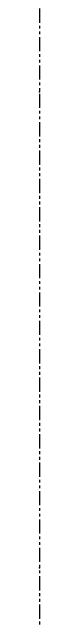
# Model space of a CAD drawing. Header units: millimetres. Extents: x 1005 to 7315, y -2950 to 6147.
# Drawn here: x 6433.3 to 6433.4, y 1063 to 1335 of the extents above; entities that cross this region are included whole.
import ezdxf
from ezdxf.enums import TextEntityAlignment as Align

# ---------------------------------------------------------------- set-up
doc = ezdxf.new("R2010")
doc.units = ezdxf.units.MM
doc.linetypes.add('PHANTOM', pattern=[12.7, 6.35, -1.27, 1.27, -1.27, 1.27, -1.27])
doc.layers.add('PK24-LABEL', color=7, linetype='Continuous')
doc.layers.add('PK24E-DATA', color=7, linetype='Continuous')
doc.layers.add('PK24E-HELPER', color=253, linetype='PHANTOM', true_color=0xa1a1a1)
doc.styles.get("Standard").update_dxf_attribs({"font": 'arial.ttf'})

# ---------------------------------------------------------------- blocks, each defined once
blk = doc.blocks.new('*U40')
at = {"layer": 'PK24E-HELPER'}
blk.add_line((-0.01, 3338.5), (0, -150), dxfattribs=at)
blk = doc.blocks.new('*U42')
at = {"layer": 'PK24E-HELPER'}
for p in [(0, 213), (0, 0)]:
    blk.add_point(p, dxfattribs=at)
at = {"layer": 'PK24-LABEL'}
blk.add_attdef('LEVEL_ID', text='', height=5, dxfattribs=at).set_placement((876.57, 10.38), align=Align.CENTER)
at = {"layer": 'PK24E-DATA'}
for tag, p in [('COMP_TYPE', (170.5, 13.5)), ('GROUND_ID', (170.5, 3.5))]:
    blk.add_attdef(tag, p, '', height=5, dxfattribs=at)

msp = doc.modelspace()

# ---------------------------------------------------------------- block references
msp.add_blockref('*U40', (6433.358, -1862.268))

# ---------------------------------------------------------------- next in the draw order: block references
msp.add_blockref('*U42', (6433.357, 1086.232))

doc.saveas('drawing.dxf')
